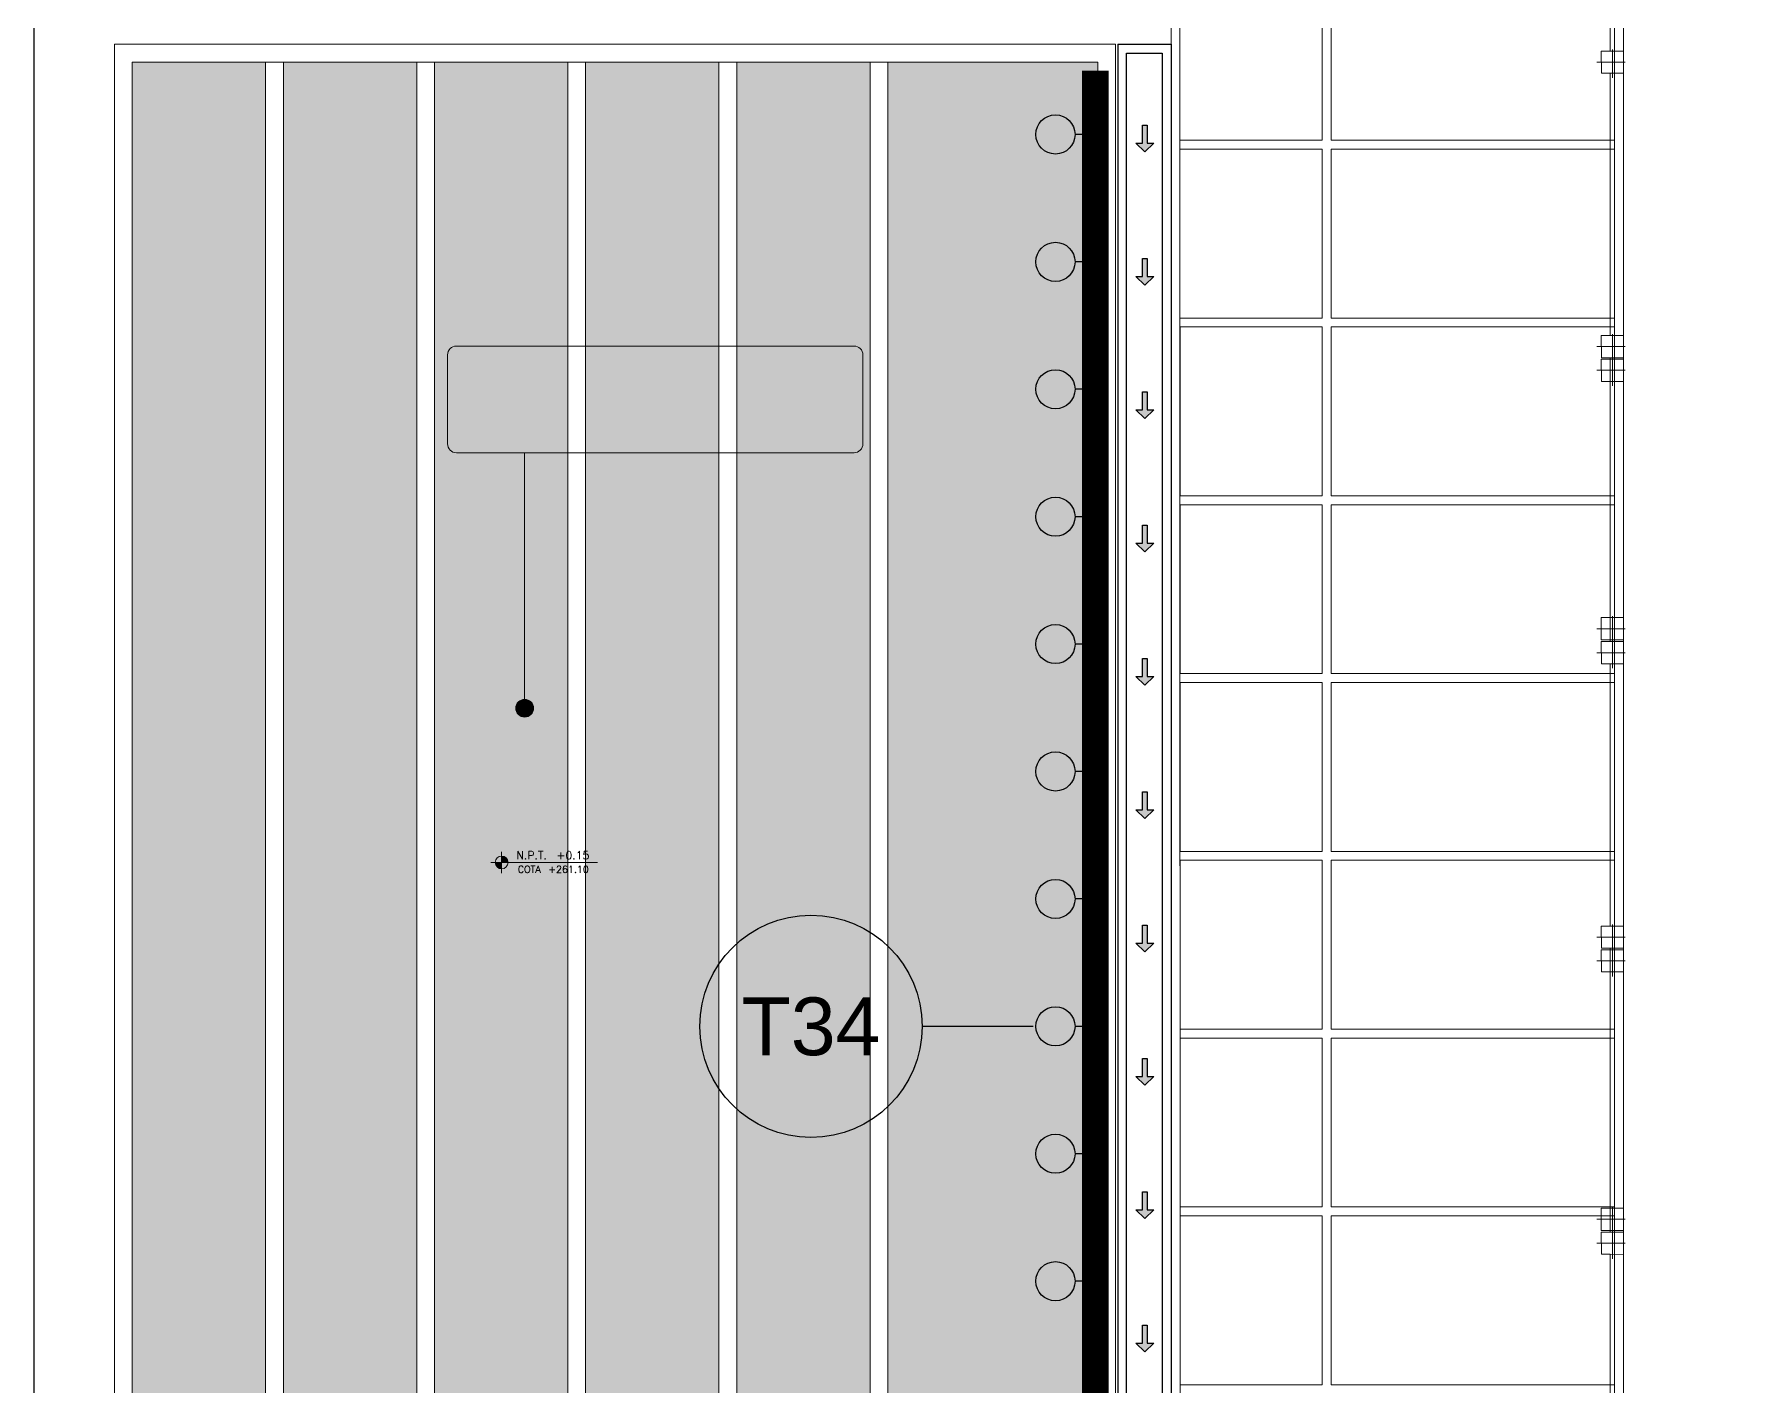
# Model space of a CAD drawing. Header units: metres. Extents: x 349703 to 349913, y 9282546 to 9282694.
# Drawn here: x 349798.15 to 349817.33, y 9282627.51 to 9282642.73 of the extents above; entities that cross this region are included whole.
import ezdxf
from ezdxf.enums import TextEntityAlignment as Align

# ---------------------------------------------------------------- set-up
doc = ezdxf.new("R2010")
doc.units = ezdxf.units.M
doc.header["$LTSCALE"] = 0.25
doc.linetypes.add('DASHDOT', pattern=[3.556, 2.54, -0.508, 0, -0.508])
for name, color, linetype, lineweight in [('.', 7, 'Continuous', 0), ('0_ CUNETAS', 160, 'Continuous', 5), ('AREA-VERDE', 3, 'CONTINUOUS', 9), ('ARQ-FONDO', 253, 'CONTINUOUS', 9), ('COTAS', 94, 'CONTINUOUS', 18), ('CUNETAS-RED', 5, 'CONTINUOUS', 18), ('LLORAD-SIMB', 1, 'CONTINUOUS', 25), ('LLORAD-TEXTO', 1, 'CONTINUOUS', 25), ('LLORAD-TRAMO', 1, 'CONTINUOUS', 70), ('TRAZO', 2, 'Continuous', 13)]:
    doc.layers.add(name, color=color, linetype=linetype, lineweight=lineweight)
doc.styles.get("Standard").update_dxf_attribs({"font": 'arial.ttf'})
doc.styles.add('TM-DIM', font='romans.shx')

# ---------------------------------------------------------------- blocks, each defined once
blk = doc.blocks.new('CAMINO POZO')
at = {"layer": 'ARQ-FONDO', "lineweight": 0, "elevation": 210.136}
blk.add_lwpolyline([(349942.782, 9282603.742), (349942.903, 9282603.742), (349942.903, 9282602.992), (349947.203, 9282602.992), (349947.203, 9282603.742), (349947.453, 9282603.742), (349947.453, 9282602.992), (349947.867, 9282602.992), (349947.867, 9282677.538), (349941.192, 9282677.538), (349941.192, 9282656.327), (349930.531, 9282656.327), (349930.531, 9282643.117), (349942.778, 9282643.117), (349942.782, 9282603.742)], dxfattribs=at)
blk.add_lwpolyline([(349942.882, 9282603.842), (349943.003, 9282603.842), (349943.003, 9282603.092), (349947.103, 9282603.092), (349947.103, 9282603.842), (349947.553, 9282603.842), (349947.553, 9282603.092), (349947.767, 9282603.092), (349947.767, 9282677.438), (349941.292, 9282677.438), (349941.292, 9282656.227), (349930.631, 9282656.227), (349930.631, 9282643.217), (349942.878, 9282643.217)], close=True, dxfattribs=at)
at = {"layer": 'ARQ-FONDO', "elevation": 210.136}
blk.add_lwpolyline([(349941.292, 9282643.438), (349944.479, 9282643.438), (349944.479, 9282641.538), (349942.878, 9282641.538), (349942.878, 9282643.217), (349941.292, 9282643.217), (349941.292, 9282643.438)], dxfattribs=at)
for points in [[(349944.579, 9282643.438), (349947.767, 9282643.438), (349947.767, 9282641.538), (349944.579, 9282641.538)], [(349942.878, 9282641.438), (349944.479, 9282641.438), (349944.479, 9282639.538), (349942.878, 9282639.538)], [(349944.579, 9282641.438), (349947.767, 9282641.438), (349947.767, 9282639.538), (349944.579, 9282639.538)], [(349942.879, 9282639.438), (349944.479, 9282639.438), (349944.479, 9282637.538), (349942.879, 9282637.538)], [(349944.579, 9282639.438), (349947.767, 9282639.438), (349947.767, 9282637.538), (349944.579, 9282637.538)], [(349942.879, 9282637.438), (349944.479, 9282637.438), (349944.479, 9282635.538), (349942.879, 9282635.538)], [(349944.579, 9282637.438), (349947.767, 9282637.438), (349947.767, 9282635.538), (349944.579, 9282635.538)], [(349942.879, 9282635.438), (349944.479, 9282635.438), (349944.479, 9282633.538), (349942.879, 9282633.538)], [(349944.579, 9282635.438), (349947.767, 9282635.438), (349947.767, 9282633.538), (349944.579, 9282633.538)], [(349942.879, 9282633.438), (349944.479, 9282633.438), (349944.479, 9282631.538), (349942.879, 9282631.538)], [(349944.579, 9282633.438), (349947.767, 9282633.438), (349947.767, 9282631.538), (349944.579, 9282631.538)], [(349942.879, 9282631.438), (349944.479, 9282631.438), (349944.479, 9282629.538), (349942.879, 9282629.538)], [(349944.579, 9282631.438), (349947.767, 9282631.438), (349947.767, 9282629.538), (349944.579, 9282629.538)], [(349942.88, 9282629.438), (349944.479, 9282629.438), (349944.479, 9282627.538), (349942.88, 9282627.538)], [(349944.579, 9282629.438), (349947.767, 9282629.438), (349947.767, 9282627.538), (349944.579, 9282627.538)]]:
    blk.add_lwpolyline(points, close=True, dxfattribs=at)
blk = doc.blocks.new('cp1-flat-2')
at = {"layer": 'ARQ-FONDO', "linetype": 'DASHDOT', "ltscale": 0.5}
for p, q in [((889467.785, -9185120.998), (889467.74, -9185120.651)), ((889467.936, -9185120.802), (889467.589, -9185120.848)), ((889464.639, -9185121.41), (889464.593, -9185121.063)), ((889464.79, -9185121.214), (889464.443, -9185121.259)), ((889461.466, -9185121.825), (889461.42, -9185121.478)), ((889461.617, -9185121.629), (889461.27, -9185121.674)), ((889458.316, -9185122.237), (889458.27, -9185121.89)), ((889458.467, -9185122.041), (889458.12, -9185122.086))]:
    blk.add_line(p, q, dxfattribs=at)
at = {"layer": 'ARQ-FONDO'}
for points in [[(889467.903, -9185120.933), (889467.87, -9185120.685), (889458.153, -9185121.956), (889458.185, -9185122.204), (889458.433, -9185122.171), (889458.42, -9185122.072), (889461.322, -9185121.693), (889461.335, -9185121.792), (889461.583, -9185121.759), (889461.57, -9185121.66), (889464.495, -9185121.278), (889464.508, -9185121.377), (889464.756, -9185121.344), (889464.743, -9185121.245), (889467.642, -9185120.866), (889467.655, -9185120.965)], [(889467.87, -9185120.685), (889467.622, -9185120.717), (889467.655, -9185120.965), (889467.903, -9185120.933)], [(889464.724, -9185121.096), (889464.476, -9185121.129), (889464.508, -9185121.377), (889464.756, -9185121.344)], [(889461.551, -9185121.511), (889461.303, -9185121.544), (889461.335, -9185121.792), (889461.583, -9185121.759)], [(889458.401, -9185121.924), (889458.153, -9185121.956), (889458.185, -9185122.204), (889458.433, -9185122.171)]]:
    blk.add_lwpolyline(points, close=True, dxfattribs=at)
blk = doc.blocks.new('CERCO PERIMETRICO')
at = {"layer": 'ARQ-FONDO', "rotation": 262.5462150516844}
for p in [(9573031.609, 8973034.567, 210.136), (9573031.609, 8973027.924, 210.136), (9573031.609, 8973021.281, 210.136)]:
    blk.add_blockref('cp1-flat-2', p, dxfattribs=at)
blk = doc.blocks.new('*U591')
h = blk.add_hatch(color=251)
h.paths.add_polyline_path([(0.75, -0.172), (0.75, -0.232), (0.81, -0.232, 0.414214)])
h.paths.add_polyline_path([(0.75, -0.232), (0.69, -0.232, 0.414214), (0.75, -0.292)])
at = {"color": 2}
for p, q in [((0.75, -0.132), (0.75, -0.332)), ((0.65, -0.232), (1.65, -0.232))]:
    blk.add_line(p, q, dxfattribs=at)
blk.add_circle((0.75, -0.232), 0.06, dxfattribs=at)
at = {"color": 2, "style": 'TM-DIM'}
blk.add_text('COTA', height=0.065, rotation=360, dxfattribs=at).set_placement((1.009, -0.328), align=Align.CENTER)
for tag, p, height in [('NIV_P', (0.888, -0.202), 0.075), ('VALOR_P', (1.264, -0.202), 0.075), ('COTA_P', (1.188, -0.328), 0.065)]:
    blk.add_attdef(tag, p, '', height=height, rotation=360, dxfattribs=at)
blk = doc.blocks.new('*U947')
at = {"layer": 'cotas', "true_color": 0x000000}
h = blk.add_hatch(color=18, dxfattribs=at)
h.dxf.hatch_style = 1
edge = h.paths.add_edge_path()
edge.add_arc((2841.421, 1652.807), 0.1, 0, 360)
at = {"layer": 'TRAZO', "color": 18, "true_color": 0x000000}
for p, q in [((2841.421, 1652.707), (2841.421, 1649.933)), ((2840.653, 1649.933), (2845.126, 1649.933)), ((2840.553, 1648.833), (2840.553, 1649.833)), ((2845.226, 1649.833), (2845.226, 1648.833)), ((2840.653, 1648.733), (2845.126, 1648.733))]:
    blk.add_line(p, q, dxfattribs=at)
blk.add_circle((2841.421, 1652.807), 0.1, dxfattribs=at)
for centre, start, end in [((2840.653, 1649.833), 90, 180), ((2845.126, 1649.833), 0, 90), ((2840.653, 1648.833), 180, 270), ((2845.126, 1648.833), 270, 0)]:
    blk.add_arc(centre, 0.1, start, end, dxfattribs=at)
blk = doc.blocks.new('*U2166')
at = {"layer": '.', "lineweight": 30}
h = blk.add_hatch(color=1, dxfattribs=at)
h.dxf.hatch_style = 1
h.paths.add_polyline_path([(-0.025, -0.05), (-0.1, -0.05), (0, -0.15), (0.1, -0.05), (0.025, -0.05), (0.025, 0.15), (-0.025, 0.15)])
at = {"layer": '0_ CUNETAS', "color": 1, "lineweight": 30}
blk.add_lwpolyline([(-0.1, -0.05), (-0.025, -0.05), (-0.025, 0.15), (0.025, 0.15), (0.025, -0.05), (0.1, -0.05), (0, -0.15)], close=True, dxfattribs=at)
blk = doc.blocks.new('*U2184')
at = {"layer": '0_ CUNETAS', "color": 0, "linetype": 'ByBlock', "lineweight": -2, "transparency": 16777216}
for p in [(0, 34.5), (0, 33), (0, 31.5), (0, 30), (0, 28.5), (0, 27), (0, 25.5), (0, 24), (0, 22.5), (0, 21)]:
    blk.add_blockref('*U2166', p, dxfattribs=at)
blk = doc.blocks.new('drenaje')
at = {"layer": 'CUNETAS-RED', "lineweight": 30}
for p, q in [((79.995, -69.071), (79.995, -19.21)), ((79.995, -35.431), (79.995, -19.21)), ((92.185, -32.921), (92.185, -63.224, -25514.15)), ((92.185, -32.921), (92.785, -32.921)), ((92.785, -32.921), (92.785, -63.224, -25514.15))]:
    blk.add_line(p, q, dxfattribs=at)
at = {"layer": 'CUNETAS-RED', "lineweight": 30, "elevation": -25514.15}
blk.add_lwpolyline([(92.685, -33.021), (92.685, -68.972), (92.285, -68.972), (92.285, -33.021)], close=True, dxfattribs=at)
at = {"layer": 'CUNETAS-RED', "lineweight": 0}
blk.add_blockref('*U2184', (92.49, -68.481), dxfattribs=at)

msp = doc.modelspace()

# ---------------------------------------------------------------- hatches: boundary and pattern name
at = {"layer": 'AREA-VERDE', "lineweight": 0, "true_color": 0xc4e4b2, "transparency": 33554597}
h = msp.add_hatch(color=3, dxfattribs=at)
h.dxf.hatch_style = 1
h.paths.add_polyline_path([(349810.116, 9282642.417), (349807.755, 9282642.417), (349807.755, 9282627.042), (349810.116, 9282627.042)])
h.paths.add_polyline_path([(349807.555, 9282642.417), (349806.055, 9282642.417), (349806.055, 9282627.042), (349807.555, 9282627.042)])
h.paths.add_polyline_path([(349805.855, 9282642.417), (349804.355, 9282642.417), (349804.355, 9282627.042), (349805.855, 9282627.042)])
h.paths.add_polyline_path([(349804.155, 9282642.417), (349802.655, 9282642.417), (349802.655, 9282627.042), (349804.155, 9282627.042)])
h.paths.add_polyline_path([(349802.455, 9282642.417), (349800.955, 9282642.417), (349800.955, 9282627.042), (349802.455, 9282627.042)])
h.paths.add_polyline_path([(349800.755, 9282642.417), (349799.255, 9282642.417), (349799.255, 9282627.042), (349800.755, 9282627.042)])

# ---------------------------------------------------------------- linework, layer by layer
at = {"layer": 'ARQ-FONDO'}
for points in [[(349799.055, 9282642.617), (349810.316, 9282642.617), (349810.316, 9282626.842), (349799.055, 9282626.842)], [(349799.255, 9282642.417), (349810.116, 9282642.417), (349810.116, 9282627.042), (349799.255, 9282627.042)]]:
    msp.add_lwpolyline(points, close=True, dxfattribs=at)
at = {"layer": 'ARQ-FONDO', "flags": 128}
for points in [[(349800.755, 9282642.417), (349800.755, 9282627.042)], [(349800.955, 9282642.417), (349800.955, 9282627.042)], [(349802.455, 9282642.417), (349802.455, 9282627.042)], [(349802.655, 9282642.417), (349802.655, 9282627.042)], [(349804.155, 9282642.417), (349804.155, 9282627.042)], [(349804.355, 9282642.417), (349804.355, 9282627.042)], [(349805.855, 9282642.417), (349805.855, 9282627.042)], [(349806.055, 9282642.417), (349806.055, 9282627.042)], [(349807.555, 9282642.417), (349807.555, 9282627.042)], [(349807.755, 9282642.417), (349807.755, 9282627.042)]]:
    msp.add_lwpolyline(points, dxfattribs=at)
at = {"layer": 'LLORAD-SIMB'}
for p, q in [((349810.09, 9282641.603), (349809.86, 9282641.603)), ((349810.09, 9282640.17), (349809.86, 9282640.17)), ((349810.09, 9282638.737), (349809.86, 9282638.737)), ((349810.09, 9282637.303), (349809.86, 9282637.303)), ((349810.09, 9282635.87), (349809.86, 9282635.87)), ((349810.09, 9282634.437), (349809.86, 9282634.437)), ((349810.09, 9282633.003), (349809.86, 9282633.003)), ((349810.09, 9282631.57), (349809.86, 9282631.57)), ((349810.09, 9282630.137), (349809.86, 9282630.137)), ((349810.09, 9282628.703), (349809.86, 9282628.703))]:
    msp.add_line(p, q, dxfattribs=at)
for centre in [(349809.64, 9282641.603), (349809.64, 9282640.17), (349809.64, 9282638.737), (349809.64, 9282637.303), (349809.64, 9282635.87), (349809.64, 9282634.437), (349809.64, 9282633.003), (349809.64, 9282631.57), (349809.64, 9282630.137), (349809.64, 9282628.703)]:
    msp.add_circle(centre, 0.22, dxfattribs=at)
at = {"layer": 'LLORAD-TEXTO'}
msp.add_line((349809.39, 9282631.57), (349808.14, 9282631.57), dxfattribs=at)
msp.add_circle((349806.89, 9282631.57), 1.25, dxfattribs=at)
at = {"layer": 'LLORAD-TRAMO', "const_width": 0.3}
msp.add_lwpolyline([(349810.09, 9282642.32), (349810.09, 9282642.07), (349810.09, 9282641.82), (349810.09, 9282641.57), (349810.09, 9282641.32), (349810.09, 9282641.07), (349810.09, 9282640.82), (349810.09, 9282640.57), (349810.09, 9282640.32), (349810.09, 9282640.07), (349810.09, 9282639.82), (349810.09, 9282639.57), (349810.09, 9282639.32), (349810.09, 9282639.07), (349810.09, 9282638.82), (349810.09, 9282638.57), (349810.09, 9282638.32), (349810.09, 9282638.07), (349810.09, 9282637.82), (349810.09, 9282637.57), (349810.09, 9282637.32), (349810.09, 9282637.07), (349810.09, 9282636.82), (349810.09, 9282636.57), (349810.09, 9282636.32), (349810.09, 9282636.07), (349810.09, 9282635.82), (349810.09, 9282635.57), (349810.09, 9282635.32), (349810.09, 9282635.07), (349810.09, 9282634.82), (349810.09, 9282634.57), (349810.09, 9282634.32), (349810.09, 9282634.07), (349810.09, 9282633.82), (349810.09, 9282633.57), (349810.09, 9282633.32), (349810.09, 9282633.07), (349810.09, 9282632.82), (349810.09, 9282632.57), (349810.09, 9282632.32), (349810.09, 9282632.07), (349810.09, 9282631.82), (349810.09, 9282631.57), (349810.09, 9282631.32), (349810.09, 9282631.07), (349810.09, 9282630.82), (349810.09, 9282630.57), (349810.09, 9282630.32), (349810.09, 9282630.07), (349810.09, 9282629.82), (349810.09, 9282629.57), (349810.09, 9282629.32), (349810.09, 9282629.07), (349810.09, 9282628.82), (349810.09, 9282628.57), (349810.09, 9282628.32), (349810.09, 9282628.07), (349810.09, 9282627.82), (349810.09, 9282627.57), (349810.09, 9282627.32)], dxfattribs=at)

# ---------------------------------------------------------------- block references
at = {"layer": 'ARQ-FONDO'}
for name, p in [('CERCO PERIMETRICO', (-323.294, 0, -210.136)), ('CAMINO POZO', (-131.837, 0, -210.136))]:
    msp.add_blockref(name, p, dxfattribs=at)
at = {"layer": 'ARQ-FONDO', "xscale": -1, "rotation": 180}
msp.add_blockref('*U947', (346962.248, 9284287.956), dxfattribs=at)
at = {"layer": 'ARQ-FONDO', "xscale": 1.199999999999999, "yscale": 1.199999999999999, "zscale": 1.199999999999999}
msp.add_blockref('*U591', (349802.51, 9282633.692, 0), dxfattribs=at).add_auto_attribs({'NIV_P': 'N.P.T.', 'COTA_P': '+261.10', 'VALOR_P': '+0.15'})
at = {"layer": 'CUNETAS-RED', "lineweight": 30}
msp.add_blockref('drenaje', (349718.156, 9282675.538), dxfattribs=at)

# ---------------------------------------------------------------- texts
at = {"layer": 'LLORAD-TEXTO'}
msp.add_text('T34', height=0.65, dxfattribs=at).set_placement((349806.89, 9282631.57), align=Align.MIDDLE_CENTER)

doc.saveas('drawing.dxf')
